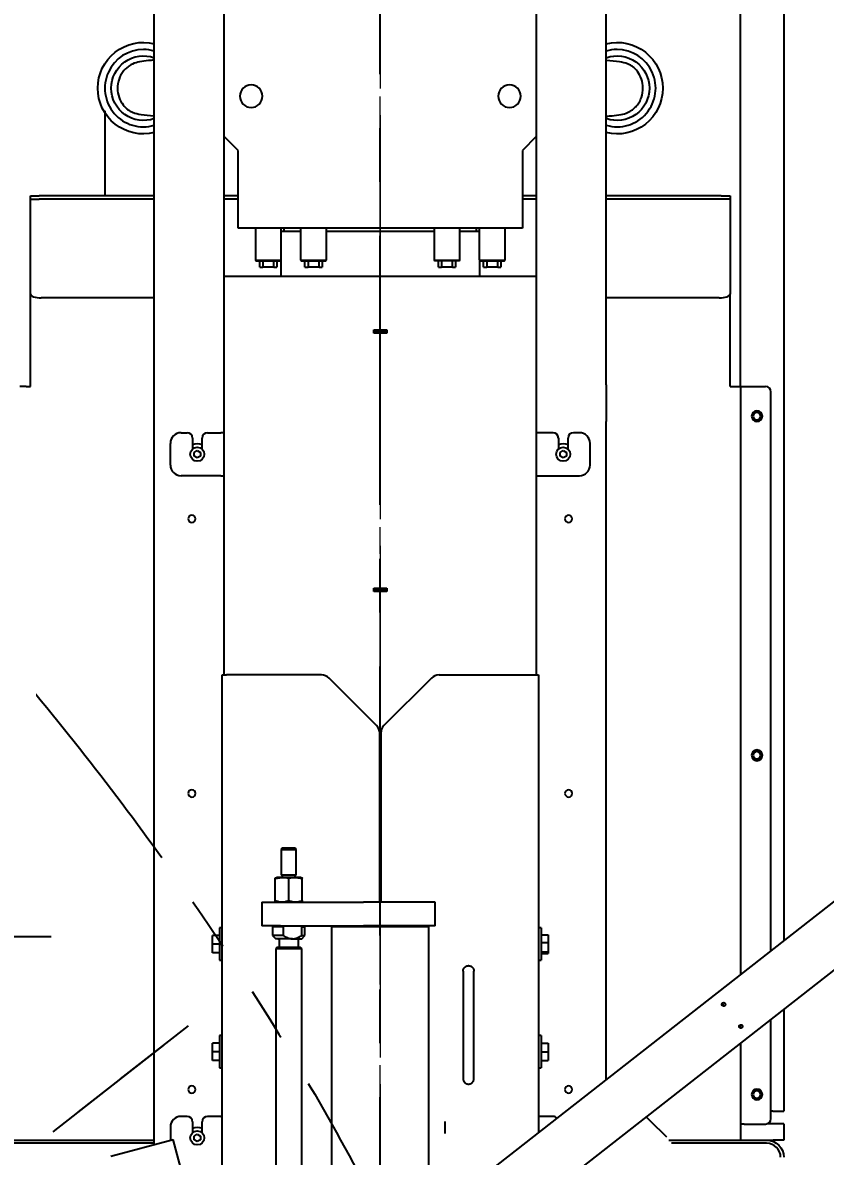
# Model space of a CAD drawing. Header units: millimetres. Extents: x 10462777 to 22643323, y 453826 to 1389191.
# Drawn here: x 11290776 to 11291521, y 584724 to 585777 of the extents above; entities that cross this region are included whole.
import ezdxf

# ---------------------------------------------------------------- set-up
doc = ezdxf.new("R2010")
doc.units = ezdxf.units.MM
doc.header["$LTSCALE"] = 200
doc.header["$MEASUREMENT"] = 0
doc.header["$PDMODE"] = 35
doc.header["$PDSIZE"] = -5
for name, pattern in [('CENTER', [2, 1.25, -0.25, 0.25, -0.25]), ('CENTER2', [1.125, 0.75, -0.125, 0.125, -0.125]), ('PHANTOM', [2.5, 1.25, -0.25, 0.25, -0.25, 0.25, -0.25])]:
    doc.linetypes.add(name, pattern=pattern)
doc.layers.get('0').update_dxf_attribs({"linetype": 'CONTINUOUS'})
doc.layers.get('DEFPOINTS').update_dxf_attribs({"linetype": 'CONTINUOUS'})
for name, color, linetype in [('1', 1, 'CENTER'), ('2', 2, 'CONTINUOUS'), ('205', 4, 'CONTINUOUS'), ('DV1_DEFAULT', 7, 'CONTINUOUS')]:
    doc.layers.add(name, color=color, linetype=linetype)
doc.layers.add('203', color=7, linetype='CONTINUOUS', true_color=0xffffff)
doc.layers.add('LAYOUT', color=8, linetype='CONTINUOUS', lineweight=25)
doc.styles.get("Standard").update_dxf_attribs({"font": 'SYMBOL'})
doc.dimstyles.new('DS ROBOTEC', dxfattribs={"dimscale": 0, "dimtxt": 2.5, "dimasz": 2.5, "dimexe": 0.3, "dimexo": 0.3, "dimgap": 0.5, "dimtad": 1, "dimzin": 9, "dimdsep": 46, "dimtxsty": 'Standard', "dimblk": 'OPEN', "dimcen": 0, "dimclrd": 4, "dimclre": 4, "dimclrt": 110, "dimazin": 2, "dimtm": 1.5, "dimtfac": 1, "dimtmove": 0, "dimatfit": 3, "dimldrblk": 'OPEN', "dimfxl": 1, "dimtfill": 1, "dimtolj": 1, "dimlwd": -1, "dimlwe": -1, "dimarcsym": 0})

# ---------------------------------------------------------------- blocks, each defined once
blk = doc.blocks.new('r710ic')
at = {"layer": 'DV1_DEFAULT', "color": 1, "linetype": 'CENTER2', "lineweight": 0}
for p, q in [((274132.6, 104232.6), (269847.5, 104232.6)), ((269950.2, 104232.6), (274235.2, 104232.6))]:
    blk.add_line(p, q, dxfattribs=at)
at = {"layer": 'LAYOUT', "color": 3}
blk.add_circle((272041.4, 104232.6), 2050.1, dxfattribs=at)
blk = doc.blocks.new('A$C7DA30AB0')
at = {"layer": 'LAYOUT', "color": 6, "linetype": 'PHANTOM'}
blk.add_circle((3030.4, 3026, 0), 2693, dxfattribs=at)
blk = doc.blocks.new('_OPEN')
at = {"color": 0, "linetype": 'ByBlock'}
for p, q in [((-1, 0.1667), (0, 0)), ((0, 0), (-1, -0.1667)), ((0, 0), (-1, 0))]:
    blk.add_line(p, q, dxfattribs=at)
blk = doc.blocks.new('*D296')
at = {"color": 4, "linetype": 'ByBlock', "ltscale": 10, "transparency": 16777216}
for p, q in [((11289579, 585289), (11289579, 584907.6)), ((11290079, 585289), (11290079, 584907.6)), ((11289754, 584928.6), (11289904, 584928.6)), ((11290079, 584928.6), (11290802, 584928.6))]:
    blk.add_line(p, q, dxfattribs=at)
at = {"layer": 'DEFPOINTS', "color": 0, "ltscale": 10, "transparency": 16777216}
for p in [(11289579, 585310), (11290079, 585310), (11289579, 584928.6)]:
    blk.add_point(p, dxfattribs=at)
at = {"color": 4, "ltscale": 10, "transparency": 16777216, "xscale": 175, "yscale": 175, "zscale": 175, "rotation": 180}
blk.add_blockref('_OPEN', (11289579, 584928.6), dxfattribs=at)
at = {"color": 4, "ltscale": 10, "transparency": 16777216, "xscale": 175, "yscale": 175, "zscale": 175}
blk.add_blockref('_OPEN', (11290079, 584928.6), dxfattribs=at)
at = {"color": 110, "ltscale": 10, "transparency": 16777216, "insert": (11290549, 585087.9), "char_height": 175, "attachment_point": 5, "bg_fill": 3, "box_fill_scale": 1.25, "bg_fill_color": 256, "bg_fill_true_color": 13158600, "bg_fill_transparency": 0}
blk.add_mtext('\\A1;500', dxfattribs=at)

msp = doc.modelspace()

# ---------------------------------------------------------------- linework, layer by layer
at = {"layer": '1', "color": 23, "linetype": 'CENTER'}
msp.add_line((11291107.87228, 579329.36568, 0), (11291107.87228, 587294.33381, 0), dxfattribs=at)
at = {"layer": '2', "color": 252, "linetype": 'Continuous'}
for p, q in [((11291442.69678, 585439.34118, 0), (11291442.69678, 586612.34663, 0)), ((11291482.69735, 586612.34663, 0), (11291482.69735, 584924.32871, 0)), ((11290962.87022, 585671.45576, 0), (11290962.87022, 585831.45803, 0)), ((11291252.87434, 585831.45803, 0), (11291252.87434, 585671.45576, 0)), ((11290897.8693, 585441.0218, 0), (11290897.8693, 585820.01017, 0)), ((11291317.87527, 585441.0218, 0), (11291317.87527, 585820.01017, 0)), ((11290975.87041, 585658.45558, 0), (11290962.87022, 585671.45576, 0)), ((11290962.87022, 585541.4564, 0), (11290962.87022, 585671.4552, 0)), ((11291252.87434, 585671.45576, 0), (11291239.87416, 585658.45558, 0)), ((11291252.87434, 585671.4552, 0), (11291252.87434, 585541.4564, 0)), ((11290975.87041, 585586.45455, 0), (11290975.87041, 585658.45558, 0)), ((11291239.87416, 585658.45558, 0), (11291239.87416, 585586.45455, 0)), ((11290782.86767, 585613.45504, 0), (11290782.86767, 585616.45508, 0)), ((11290782.86767, 585616.45508, 0), (11290791.08814, 585616.45508, 0)), ((11290782.86767, 585613.45504, 0), (11290782.86767, 585613.27411, 0)), ((11290782.86767, 585613.45504, 0), (11290791.08814, 585613.45504, 0)), ((11290782.86767, 585525.12967, 0), (11290782.86767, 585613.27411, 0)), ((11290897.86953, 585616.45508, 0), (11290791.08814, 585616.45508, 0)), ((11290897.86953, 585613.45504, 0), (11290791.08814, 585613.45504, 0)), ((11290975.86898, 585616.45508, 0), (11290962.86793, 585616.45508, 0)), ((11290975.86898, 585613.45504, 0), (11290962.86793, 585613.45504, 0)), ((11291252.87663, 585616.45508, 0), (11291239.87559, 585616.45508, 0)), ((11291252.87663, 585613.45504, 0), (11291239.87559, 585613.45504, 0)), ((11291424.65643, 585616.45508, 0), (11291317.87504, 585616.45508, 0)), ((11291424.65643, 585613.45504, 0), (11291317.87504, 585613.45504, 0)), ((11291424.65643, 585616.45508, 0), (11291432.8769, 585616.45508, 0)), ((11291432.8769, 585613.45504, 0), (11291424.65643, 585613.45504, 0)), ((11291432.8769, 585616.45508, 0), (11291432.8769, 585613.45504, 0)), ((11291432.8769, 585613.27411, 0), (11291432.8769, 585613.45504, 0)), ((11291432.8769, 585613.27411, 0), (11291432.8769, 585525.12967, 0)), ((11291239.87416, 585586.45455, 0), (11290975.87041, 585586.45455, 0)), ((11291033.87358, 585583.45451, 0), (11291015.87107, 585583.45451, 0)), ((11291018.37101, 585586.45455, 0), (11291018.37101, 585583.45451, 0)), ((11291157.87021, 585583.45451, 0), (11291057.87436, 585583.45451, 0)), ((11291199.8735, 585583.45451, 0), (11291181.87099, 585583.45451, 0)), ((11291197.37356, 585583.45451, 0), (11291197.37356, 585586.45455, 0)), ((11291015.37097, 585556.11475, 0), (11291015.37097, 585541.45391, 0)), ((11291200.3736, 585541.45391, 0), (11291200.3736, 585556.11475, 0)), ((11290962.87022, 585171.43647, 0), (11290962.87022, 585541.45391, 0)), ((11290967.8703, 585541.45391, 0), (11290962.87022, 585541.45391, 0)), ((11291247.87427, 585541.45391, 0), (11290967.8703, 585541.45391, 0)), ((11291252.87434, 585541.45391, 0), (11291247.87427, 585541.45391, 0)), ((11291252.87434, 585541.45391, 0), (11291252.87434, 585171.43647, 0)), ((11290782.86767, 585442.14908, 0), (11290782.86767, 585525.12956, 0)), ((11290897.87258, 585521.70942, 0), (11290792.86781, 585521.70942, 0)), ((11291422.87676, 585521.70942, 0), (11291317.87199, 585521.70942, 0)), ((11291432.8769, 585442.14908, 0), (11291432.8769, 585525.12956, 0)), ((11291101.8722, 585488.95317, 0), (11291101.8722, 585491.95321, 0)), ((11291101.8722, 585491.95321, 0), (11291113.87237, 585491.95321, 0)), ((11291113.87237, 585488.95317, 0), (11291101.8722, 585488.95317, 0)), ((11291113.87237, 585491.95321, 0), (11291113.87237, 585488.95317, 0)), ((11290778.86761, 585439.32996, 0), (11290772.86753, 585439.32996, 0)), ((11290778.86761, 585439.32996, 0), (11290782.86767, 585439.32996, 0)), ((11290782.86767, 585439.32996, 0), (11290782.86767, 585442.14908, 0)), ((11290897.8693, 585406.8193, 0), (11290897.8693, 585441.0218, 0)), ((11291317.87527, 585441.0218, 0), (11291317.87527, 585406.8193, 0)), ((11291432.8769, 585439.32996, 0), (11291432.8769, 585442.14908, 0)), ((11291432.8769, 585439.32996, 0), (11291436.87696, 585439.32996, 0)), ((11291436.87696, 585439.32996, 0), (11291442.87704, 585439.32996, 0)), ((11291442.87704, 584893.20189, 0), (11291442.87704, 585439.32996, 0)), ((11291442.87704, 585439.32996, 0), (11291445.87709, 585439.32996, 0)), ((11291445.87709, 585439.32996, 0), (11291465.87737, 585439.32996, 0)), ((11291470.87744, 584915.07877, 0), (11291470.87744, 585434.32989, 0)), ((11290897.8693, 584735.15912, 0), (11290897.8693, 585406.8193, 0)), ((11291317.87527, 584795.5404, 0), (11291317.87527, 585406.8193, 0)), ((11290922.86966, 585396.45186, 0), (11290928.36973, 585396.45186, 0)), ((11290933.36981, 585391.45178, 0), (11290933.36981, 585381.14218, 0)), ((11290942.36993, 585381.14218, 0), (11290942.36993, 585391.45178, 0)), ((11290947.37, 585396.45186, 0), (11290959.87018, 585396.45186, 0)), ((11290962.87022, 585396.45186, 0), (11290959.87018, 585396.45186, 0)), ((11291255.87439, 585396.45186, 0), (11291252.87434, 585396.45186, 0)), ((11291268.37456, 585396.45186, 0), (11291255.87439, 585396.45186, 0)), ((11291273.37464, 585391.45178, 0), (11291273.37464, 585381.14218, 0)), ((11291282.37476, 585381.14218, 0), (11291282.37476, 585391.45178, 0)), ((11291292.87491, 585396.45186, 0), (11291287.37483, 585396.45186, 0)), ((11290912.86951, 585366.45143, 0), (11290912.86951, 585386.45171, 0)), ((11291302.87505, 585366.45143, 0), (11291302.87505, 585386.45171, 0)), ((11290959.87018, 585356.45129, 0), (11290922.86966, 585356.45129, 0)), ((11290959.87018, 585356.45129, 0), (11290962.87022, 585356.45129, 0)), ((11291252.87434, 585356.45129, 0), (11291255.87439, 585356.45129, 0)), ((11291255.87439, 585356.45129, 0), (11291292.87491, 585356.45129, 0)), ((11291101.8722, 585251.9498, 0), (11291113.87237, 585251.9498, 0)), ((11291101.8722, 585248.94976, 0), (11291101.8722, 585251.9498, 0)), ((11291113.87237, 585248.94976, 0), (11291101.8722, 585248.94976, 0)), ((11291113.87237, 585251.9498, 0), (11291113.87237, 585248.94976, 0)), ((11291107.3724, 585013.94642, 0), (11291108.37217, 585013.94642, 0)), ((11291108.37217, 585010.94638, 0), (11291107.3724, 585010.94638, 0)), ((11291482.69735, 584860.87156, 0), (11291482.69735, 584766.3204, 0)), ((11291470.87744, 584759.3203, 0), (11291470.87744, 584851.62787, 0)), ((11291442.87704, 584739.45127, 0), (11291442.87704, 584829.75256, 0)), ((11290928.36973, 584761.44284, 0), (11290922.86966, 584761.44284, 0)), ((11290959.87018, 584761.44284, 0), (11290947.37, 584761.44284, 0)), ((11290959.87018, 584761.44284, 0), (11290960.87025, 584761.44284, 0)), ((11291255.87439, 584761.44284, 0), (11291254.87432, 584761.44284, 0)), ((11291268.37456, 584761.44284, 0), (11291255.87439, 584761.44284, 0)), ((11291472.69721, 584766.3204, 0), (11291470.87702, 584766.3204, 0)), ((11291472.69721, 584766.3204, 0), (11291482.69735, 584766.3204, 0)), ((11290912.86951, 584751.44269, 0), (11290912.86951, 584739.17127, 0)), ((11290933.36981, 584756.44276, 0), (11290933.36981, 584746.13316, 0)), ((11290942.36993, 584746.13316, 0), (11290942.36993, 584756.44276, 0)), ((11291445.87709, 584754.32023, 0), (11291442.87704, 584754.32023, 0)), ((11291445.87709, 584754.32023, 0), (11291465.87737, 584754.32023, 0)), ((11291472.87747, 584754.44274, 0), (11291466.97656, 584754.44274, 0)), ((11291482.87761, 584754.44274, 0), (11291472.87747, 584754.44274, 0)), ((11291482.87761, 584754.44274, 0), (11291482.87761, 584739.44252, 0)), ((11290748.86718, 584739.44252, 0), (11290897.87674, 584739.44252, 0)), ((11291376.07153, 584739.44252, 0), (11291466.87738, 584739.44252, 0)), ((11291466.87625, 584739.44252, 0), (11291472.87747, 584739.44252, 0)), ((11291482.87761, 584739.44252, 0), (11291472.87747, 584739.44252, 0)), ((11290897.87674, 584736.44248, 0), (11290748.86718, 584736.44248, 0)), ((11291466.87738, 584736.44248, 0), (11291378.41628, 584736.44248, 0))]:
    msp.add_line(p, q, dxfattribs=at)
at = {"layer": '2', "color": 7, "linetype": 'Continuous'}
for p, q in [((11290991.87064, 585586.45402, 0), (11290991.87064, 585556.61413, 0)), ((11291015.87098, 585556.61413, 0), (11291015.87098, 585586.45402, 0)), ((11291033.87123, 585586.45402, 0), (11291033.87123, 585556.61413, 0)), ((11291057.87157, 585556.61413, 0), (11291057.87157, 585586.45402, 0)), ((11291157.87299, 585586.45402, 0), (11291157.87299, 585556.61413, 0)), ((11291181.87334, 585556.61413, 0), (11291181.87334, 585586.45402, 0)), ((11291199.87359, 585586.45402, 0), (11291199.87359, 585556.61413, 0)), ((11291223.87393, 585556.61413, 0), (11291223.87393, 585586.45402, 0)), ((11290991.87064, 585556.61413, 0), (11290992.37064, 585556.11412, 0)), ((11290991.87064, 585556.61413, 0), (11291015.87098, 585556.61413, 0)), ((11290992.37064, 585556.11412, 0), (11291015.37097, 585556.11412, 0)), ((11290995.87069, 585550.11404, 0), (11290995.87069, 585556.11412, 0)), ((11290995.87069, 585550.11404, 0), (11290998.74726, 585550.11404, 0)), ((11290998.74726, 585556.11412, 0), (11290998.74726, 585550.11404, 0)), ((11291008.99436, 585550.11404, 0), (11290998.74726, 585550.11404, 0)), ((11291008.99436, 585550.11404, 0), (11291008.99436, 585556.11412, 0)), ((11291008.99436, 585550.11404, 0), (11291011.87092, 585550.11404, 0)), ((11291011.87092, 585556.11412, 0), (11291011.87092, 585550.11404, 0)), ((11291015.37097, 585556.11412, 0), (11291015.87098, 585556.61413, 0)), ((11291033.87123, 585556.61413, 0), (11291034.37124, 585556.11412, 0)), ((11291033.87123, 585556.61413, 0), (11291057.87157, 585556.61413, 0)), ((11291034.37124, 585556.11412, 0), (11291057.37157, 585556.11412, 0)), ((11291037.87129, 585550.11404, 0), (11291037.87129, 585556.11412, 0)), ((11291037.87129, 585550.11404, 0), (11291040.74786, 585550.11404, 0)), ((11291040.74786, 585556.11412, 0), (11291040.74786, 585550.11404, 0)), ((11291050.99495, 585550.11404, 0), (11291040.74786, 585550.11404, 0)), ((11291050.99495, 585550.11404, 0), (11291050.99495, 585556.11412, 0)), ((11291050.99495, 585550.11404, 0), (11291053.87152, 585550.11404, 0)), ((11291053.87152, 585556.11412, 0), (11291053.87152, 585550.11404, 0)), ((11291057.37157, 585556.11412, 0), (11291057.87157, 585556.61413, 0)), ((11291157.87299, 585556.61413, 0), (11291158.373, 585556.11412, 0)), ((11291157.87299, 585556.61413, 0), (11291181.87334, 585556.61413, 0)), ((11291181.37333, 585556.11412, 0), (11291158.373, 585556.11412, 0)), ((11291161.87305, 585550.11404, 0), (11291161.87305, 585556.11412, 0)), ((11291161.87305, 585550.11404, 0), (11291164.74962, 585550.11404, 0)), ((11291164.74962, 585556.11412, 0), (11291164.74962, 585550.11404, 0)), ((11291174.99671, 585550.11404, 0), (11291164.74962, 585550.11404, 0)), ((11291174.99671, 585550.11404, 0), (11291174.99671, 585556.11412, 0)), ((11291174.99671, 585550.11404, 0), (11291177.87328, 585550.11404, 0)), ((11291177.87328, 585556.11412, 0), (11291177.87328, 585550.11404, 0)), ((11291181.37333, 585556.11412, 0), (11291181.87334, 585556.61413, 0)), ((11291199.87359, 585556.61413, 0), (11291200.3736, 585556.11412, 0)), ((11291199.87359, 585556.61413, 0), (11291223.87393, 585556.61413, 0)), ((11291200.3736, 585556.11412, 0), (11291223.37392, 585556.11412, 0)), ((11291203.87365, 585550.11404, 0), (11291203.87365, 585556.11412, 0)), ((11291203.87365, 585550.11404, 0), (11291206.75021, 585550.11404, 0)), ((11291206.75021, 585556.11412, 0), (11291206.75021, 585550.11404, 0)), ((11291216.99731, 585550.11404, 0), (11291206.75021, 585550.11404, 0)), ((11291216.99731, 585550.11404, 0), (11291216.99731, 585556.11412, 0)), ((11291216.99731, 585550.11404, 0), (11291219.87388, 585550.11404, 0)), ((11291219.87388, 585556.11412, 0), (11291219.87388, 585550.11404, 0)), ((11291223.37392, 585556.11412, 0), (11291223.87393, 585556.61413, 0))]:
    msp.add_line(p, q, dxfattribs=at)
at = {"layer": '2', "color": 60, "linetype": 'Continuous'}
for p, q in [((11291101.87113, 585491.4532, 0), (11291102.87221, 585491.4532, 0)), ((11291101.87113, 585489.45318, 0), (11291102.87221, 585489.45318, 0)), ((11291102.87221, 585491.4532, 0), (11291102.87221, 585489.45318, 0)), ((11291112.87236, 585491.4532, 0), (11291102.87221, 585491.4532, 0)), ((11291112.87236, 585489.45318, 0), (11291102.87221, 585489.45318, 0)), ((11291112.87236, 585491.4532, 0), (11291112.87236, 585489.45318, 0)), ((11291113.87343, 585491.4532, 0), (11291112.87236, 585491.4532, 0)), ((11291113.87343, 585489.45318, 0), (11291112.87236, 585489.45318, 0)), ((11290934.86983, 585378.18365, 0), (11290937.86987, 585379.91572, 0)), ((11290934.86983, 585374.7195, 0), (11290934.86983, 585378.18365, 0)), ((11290937.86987, 585372.98742, 0), (11290934.86983, 585374.7195, 0)), ((11290937.86987, 585379.91572, 0), (11290940.86991, 585378.18365, 0)), ((11290940.86991, 585374.7195, 0), (11290937.86987, 585372.98742, 0)), ((11290940.86991, 585378.18365, 0), (11290940.86991, 585374.7195, 0)), ((11291274.87466, 585378.18365, 0), (11291277.8747, 585379.91572, 0)), ((11291274.87466, 585374.7195, 0), (11291274.87466, 585378.18365, 0)), ((11291277.8747, 585372.98742, 0), (11291274.87466, 585374.7195, 0)), ((11291277.8747, 585379.91572, 0), (11291280.87474, 585378.18365, 0)), ((11291280.87474, 585374.7195, 0), (11291277.8747, 585372.98742, 0)), ((11291280.87474, 585378.18365, 0), (11291280.87474, 585374.7195, 0)), ((11291101.87113, 585251.4498, 0), (11291102.87221, 585251.4498, 0)), ((11291101.87113, 585249.44977, 0), (11291102.87221, 585249.44977, 0)), ((11291102.87221, 585249.44977, 0), (11291102.87221, 585251.4498, 0)), ((11291102.87221, 585251.4498, 0), (11291112.87236, 585251.4498, 0)), ((11291102.87221, 585249.44977, 0), (11291112.87236, 585249.44977, 0)), ((11291112.87236, 585249.44977, 0), (11291112.87236, 585251.4498, 0)), ((11291113.87343, 585251.4498, 0), (11291112.87236, 585251.4498, 0)), ((11291113.87343, 585249.44977, 0), (11291112.87236, 585249.44977, 0)), ((11290960.8702, 584679.56433, 0), (11290960.8702, 585171.44866, 0)), ((11290960.8702, 585171.44866, 0), (11290964.87025, 585171.44866, 0)), ((11291053.22937, 585171.44866, 0), (11290964.87025, 585171.44866, 0)), ((11291162.5152, 585171.44866, 0), (11291250.87432, 585171.44866, 0)), ((11291250.87432, 585171.44866, 0), (11291254.87437, 585171.44866, 0)), ((11291254.87437, 585171.44866, 0), (11291254.87437, 584746.32231, 0)), ((11291104.4433, 585124.37692, 0), (11291060.30054, 585168.51969, 0)), ((11291155.44403, 585168.51969, 0), (11291111.30127, 585124.37692, 0)), ((11291107.37228, 584960.44297, 0), (11291107.37228, 585117.30575, 0)), ((11291108.37229, 585117.30575, 0), (11291108.37229, 584960.44297, 0)), ((11291108.37214, 585013.44641, 0), (11291107.37228, 585013.44641, 0)), ((11291108.37214, 585011.44639, 0), (11291107.37228, 585011.44639, 0)), ((11290958.37016, 584929.44522, 0), (11290951.97007, 584929.44522, 0)), ((11290951.97007, 584921.44511, 0), (11290951.97007, 584929.44522, 0)), ((11290960.8702, 584936.44532, 0), (11290958.37016, 584936.44532, 0)), ((11290958.37016, 584936.44532, 0), (11290958.37016, 584907.68758, 0)), ((11291257.37441, 584936.44532, 0), (11291254.87437, 584936.44532, 0)), ((11291257.37441, 584936.44532, 0), (11291257.37441, 584906.44489, 0)), ((11291257.37441, 584930.10019, 0), (11291263.7745, 584930.10019, 0)), ((11291263.7745, 584930.10019, 0), (11291263.7745, 584922.97639, 0)), ((11290958.37016, 584921.44511, 0), (11290951.97007, 584921.44511, 0)), ((11290951.97007, 584913.44499, 0), (11290951.97007, 584921.44511, 0)), ((11291257.37441, 584922.97639, 0), (11291263.7745, 584922.97639, 0)), ((11291263.7745, 584922.97639, 0), (11291263.7745, 584914.32132, 0)), ((11290958.37016, 584913.44499, 0), (11290951.97007, 584913.44499, 0)), ((11290958.37016, 584907.68758, 0), (11290958.37016, 584906.44489, 0)), ((11290958.37016, 584906.44489, 0), (11290960.8702, 584906.44489, 0)), ((11291254.87437, 584906.44489, 0), (11291257.37441, 584906.44489, 0)), ((11291257.37441, 584914.32132, 0), (11291263.7745, 584914.32132, 0)), ((11291257.37441, 584912.79003, 0), (11291263.7745, 584912.79003, 0)), ((11291263.7745, 584914.32132, 0), (11291263.7745, 584912.79003, 0)), ((11290960.8702, 584836.4439, 0), (11290958.37016, 584836.4439, 0)), ((11290958.37016, 584836.4439, 0), (11290958.37016, 584813.23941, 0)), ((11291257.37441, 584836.4439, 0), (11291254.87437, 584836.4439, 0)), ((11291257.37441, 584836.4439, 0), (11291257.37441, 584806.44347, 0)), ((11290958.37016, 584829.4438, 0), (11290951.97007, 584829.4438, 0)), ((11290951.97007, 584821.44369, 0), (11290951.97007, 584829.4438, 0)), ((11291257.37441, 584829.4586, 0), (11291263.7745, 584829.4586, 0)), ((11291263.7745, 584829.4586, 0), (11291263.7745, 584821.47337, 0)), ((11290958.37016, 584821.44369, 0), (11290951.97007, 584821.44369, 0)), ((11290951.97007, 584813.44357, 0), (11290951.97007, 584821.44369, 0)), ((11290958.37016, 584813.44357, 0), (11290951.97007, 584813.44357, 0)), ((11290958.37016, 584813.23941, 0), (11290958.37016, 584806.44347, 0)), ((11291257.37441, 584821.47337, 0), (11291263.7745, 584821.47337, 0)), ((11291257.37441, 584813.45846, 0), (11291263.7745, 584813.45846, 0)), ((11291257.37441, 584813.42877, 0), (11291263.7745, 584813.42877, 0)), ((11291263.7745, 584821.47337, 0), (11291263.7745, 584813.45846, 0)), ((11291263.7745, 584813.45846, 0), (11291263.7745, 584813.42877, 0)), ((11290958.37016, 584806.44347, 0), (11290960.8702, 584806.44347, 0)), ((11291254.87437, 584806.44347, 0), (11291257.37441, 584806.44347, 0)), ((11290934.86983, 584743.17463, 0), (11290937.86987, 584744.9067, 0)), ((11290934.86983, 584739.71048, 0), (11290934.86983, 584743.17463, 0)), ((11290937.86987, 584737.9784, 0), (11290934.86983, 584739.71048, 0)), ((11290937.86987, 584744.9067, 0), (11290940.86991, 584743.17463, 0)), ((11290940.86991, 584739.71048, 0), (11290937.86987, 584737.9784, 0)), ((11290940.86991, 584743.17463, 0), (11290940.86991, 584739.71048, 0))]:
    msp.add_line(p, q, dxfattribs=at)
at = {"layer": '2', "color": 51, "linetype": 'Continuous'}
msp.add_line((11291167.87314, 584756.54277, 0), (11291167.87314, 584745.44261, 0), dxfattribs=at)
at = {"layer": '2', "color": 252, "linetype": 'Continuous', "extrusion": (0, 0, -1)}
for centre, radius in [((-11290987.87058, 585708.95629, 0), 10.50015), ((-11291227.87399, 585708.95629, 0), 10.50015), ((-11291457.87726, 585411.82957, 0), 5.00007), ((-11291457.69699, 585411.82957, 0), 3.40005), ((-11290932.8698, 585316.45072, 0), 3.40005), ((-11291282.87477, 585316.45072, 0), 3.40005), ((-11291457.87726, 585096.8251, 0), 5.00007), ((-11291457.69699, 585096.8251, 0), 3.40005), ((-11290932.8698, 585061.4471, 0), 3.40005), ((-11291282.87477, 585061.4471, 0), 3.40005), ((-11290932.8698, 584786.44319, 0), 3.40005), ((-11291282.87477, 584786.44319, 0), 3.40005), ((-11291457.87726, 584781.82062, 0), 5.00007), ((-11291457.69699, 584781.82062, 0), 3.40005)]:
    msp.add_circle(centre, radius, dxfattribs=at)
at = {"layer": '2', "color": 60, "linetype": 'Continuous'}
for centre in [(11290937.86987, 585376.45157, 0), (11291277.8747, 585376.45157, 0), (11290937.86987, 584741.44255, 0)]:
    msp.add_circle(centre, 6.50009, dxfattribs=at)
at = {"layer": '2', "color": 60, "linetype": 'Continuous', "extrusion": (0, 0, -1)}
for centre, radius, start, end in [((-11290887.86916, 585716.4565, 0), 42.5006, 0, 103.60687287), ((-11291327.87541, 585716.4565, 0), 42.5006, 76.39312713, 180), ((-11290887.86916, 585716.4565, 0), 30.00043, 0, 109.46811315), ((-11291327.87541, 585716.4565, 0), 30.00043, 70.53188685, 180), ((-11290887.86916, 585716.4565, 0), 42.5006, 256.38750545, 0), ((-11290887.86916, 585716.4565, 0), 30.00043, 250.52624328, 0), ((-11291327.87541, 585716.4565, 0), 42.5006, 180, 283.61249455), ((-11291327.87541, 585716.4565, 0), 30.00043, 180, 289.47375672)]:
    msp.add_arc(centre, radius, start, end, dxfattribs=at)
at = {"layer": '2', "color": 27, "linetype": 'Continuous'}
for centre, start, end in [((11290887.86916, 585716.4565, 0), 90, 286.17188337), ((11290887.86916, 585716.4565, 0), 73.82250472, 90), ((11291327.87541, 585716.4565, 0), 90, 106.17749528), ((11291327.87541, 585716.4565, 0), 253.82811663, 90)]:
    msp.add_arc(centre, 35.90051, start, end, dxfattribs=at)
at = {"layer": '2', "color": 252, "linetype": 'Continuous'}
for centre, radius, start, end in [((11291465.87737, 585434.32989, 0), 5.00007, 0, 90), ((11290922.86966, 585386.45171, 0), 10.00014, 90, 180), ((11290928.36973, 585391.45178, 0), 5.00007, 0, 90), ((11290947.37, 585391.45178, 0), 5.00007, 90, 180), ((11291268.37456, 585391.45178, 0), 5.00007, 0, 90), ((11291287.37483, 585391.45178, 0), 5.00007, 90, 180), ((11291292.87491, 585386.45171, 0), 10.00014, 0, 90), ((11290922.86966, 585366.45143, 0), 10.00014, 180, 270), ((11291292.87491, 585366.45143, 0), 10.00014, 270, 0), ((11290922.86966, 584751.44269, 0), 10.00014, 90, 180), ((11290928.36973, 584756.44276, 0), 5.00007, 0, 90), ((11290947.37, 584756.44276, 0), 5.00007, 90, 180), ((11291268.37456, 584756.44276, 0), 5.00007, 41.79522721, 90), ((11291465.87737, 584759.3203, 0), 5.00007, 270, 0), ((11291466.87738, 584723.4423, 0), 13.00018, 0, 90)]:
    msp.add_arc(centre, radius, start, end, dxfattribs=at)
at = {"layer": '2', "color": 252, "linetype": 'Continuous', "extrusion": (0, 0, -1)}
for centre, radius, start, end in [((-11290937.86987, 585376.45157, 0), 10.00014, 63.2587694, 116.74125689), ((-11291277.8747, 585376.45157, 0), 10.00014, 63.2587694, 116.74125689), ((-11290937.86987, 584741.44255, 0), 10.00014, 63.2587694, 116.74125689), ((-11291466.87738, 584723.4423, 0), 16.00023, 90, 180)]:
    msp.add_arc(centre, radius, start, end, dxfattribs=at)
at = {"layer": '2', "color": 60, "linetype": 'Continuous'}
for centre, start, end in [((11291053.22937, 585161.44852, 0), 44.99999992, 90), ((11291162.5152, 585161.44852, 0), 90, 135.00000008), ((11291097.37214, 585117.30575, 0), 0, 44.99999992), ((11291118.37243, 585117.30575, 0), 135.00000008, 180)]:
    msp.add_arc(centre, 10.00014, start, end, dxfattribs=at)
at = {"layer": '2', "color": 252, "linetype": 'Continuous'}
for centre, start_param, end_param in [((11290792.86781, 585525.12967, 0), 3.1415926536, 4.7123889804), ((11291422.87676, 585525.12967, 0), 4.7123889804, 6.2831853072)]:
    msp.add_ellipse(centre, major_axis=(10.00014, 0), ratio=0.3420201433, start_param=start_param, end_param=end_param, dxfattribs=at)
at = {"layer": '2', "color": 60, "linetype": 'Continuous'}
for points, knots in [([(11290897.5937, 585742.42953, 0), (11290895.83911, 585742.32859, 0), (11290891.17726, 585742.01325, 0), (11290885.07457, 585741.351, 0), (11290878.92253, 585739.64749, 0), (11290874.32603, 585737.11318, 0), (11290871.06497, 585734.51799, 0), (11290868.14992, 585731.10804, 0), (11290865.22919, 585725.86126, 0), (11290863.35836, 585718.56322, 0), (11290864.13762, 585709.9006, 0), (11290867.36174, 585702.6714, 0), (11290870.93999, 585698.44292, 0), (11290873.51358, 585696.3769, 0), (11290875.39555, 585695.14471, 0), (11290879.62771, 585693.1377, 0), (11290886.41449, 585691.6952, 0), (11290893.32118, 585691.02761, 0), (11290897.77171, 585690.7217, 0)], [0, 0, 0, 0, 0.0621329671, 0.1714278326, 0.2484712937, 0.2837429377, 0.3195577072, 0.3575676794, 0.3975915414, 0.4737063976, 0.5470277745, 0.6167954846, 0.6740992237, 0.6871831524, 0.7017344411, 0.7379718549, 0.8477953303, 1, 1, 1, 1]), ([(11291318.15087, 585690.48347, 0), (11291319.90546, 585690.58441, 0), (11291324.56731, 585690.89975, 0), (11291330.67, 585691.562, 0), (11291336.82204, 585693.26552, 0), (11291341.41854, 585695.79982, 0), (11291344.6796, 585698.39502, 0), (11291347.59465, 585701.80496, 0), (11291350.51538, 585707.05174, 0), (11291352.38621, 585714.34978, 0), (11291351.60695, 585723.0124, 0), (11291348.38283, 585730.2416, 0), (11291344.80458, 585734.47008, 0), (11291342.23099, 585736.5361, 0), (11291340.34901, 585737.76829, 0), (11291336.11686, 585739.77531, 0), (11291329.33008, 585741.2178, 0), (11291322.42339, 585741.8854, 0), (11291317.97286, 585742.1913, 0)], [0, 0, 0, 0, 0.0621329671, 0.1714278326, 0.2484712937, 0.2837429377, 0.3195577072, 0.3575676794, 0.3975915414, 0.4737063976, 0.5470277745, 0.6167954846, 0.6740992237, 0.6871831524, 0.7017344411, 0.7379718549, 0.8477953303, 1, 1, 1, 1]), ([(11291184.87338, 584896.44475, 0), (11291184.87338, 584896.42576, 0), (11291184.87338, 584895.8919, 0), (11291184.87338, 584894.07477, 0), (11291184.87338, 584892.12639, 0), (11291184.87338, 584889.73054, 0), (11291184.87338, 584886.21728, 0), (11291184.87338, 584883.39998, 0), (11291184.87338, 584881.44454, 0)], [0, 0, 0, 0, 0.2394568444, 0.3683606602, 0.5, 0.6316393398, 0.7605431556, 1, 1, 1, 1]), ([(11291194.87352, 584881.44454, 0), (11291194.87352, 584883.39998, 0), (11291194.87352, 584886.21728, 0), (11291194.87352, 584889.73054, 0), (11291194.87352, 584892.12639, 0), (11291194.87352, 584894.07477, 0), (11291194.87352, 584895.8919, 0), (11291194.87352, 584896.42576, 0), (11291194.87352, 584896.44475, 0)], [0, 0, 0, 0, 0.2394568444, 0.3683606602, 0.5, 0.6316393398, 0.7605431556, 1, 1, 1, 1]), ([(11291184.87338, 584811.44355, 0), (11291184.87338, 584809.4881, 0), (11291184.87338, 584806.67081, 0), (11291184.87338, 584803.15755, 0), (11291184.87338, 584800.76169, 0), (11291184.87338, 584798.81331, 0), (11291184.87338, 584796.99618, 0), (11291184.87338, 584796.46233, 0), (11291184.87338, 584796.44333, 0)], [0, 0, 0, 0, 0.2394568444, 0.3683606602, 0.5, 0.6316393398, 0.7605431556, 1, 1, 1, 1]), ([(11291194.87352, 584796.44333, 0), (11291194.87352, 584796.46233, 0), (11291194.87352, 584796.99618, 0), (11291194.87352, 584798.81331, 0), (11291194.87352, 584800.76169, 0), (11291194.87352, 584803.15755, 0), (11291194.87352, 584806.67081, 0), (11291194.87352, 584809.4881, 0), (11291194.87352, 584811.44355, 0)], [0, 0, 0, 0, 0.2394568444, 0.3683606602, 0.5, 0.6316393398, 0.7605431556, 1, 1, 1, 1])]:
    msp.add_open_spline(points, degree=3, knots=knots, dxfattribs=at)
at = {"layer": '2', "color": 27, "linetype": 'Continuous'}
msp.add_open_spline([(11290851.96865, 585695.41993, 0), (11290851.96865, 585694.07194, 0), (11290851.96865, 585688.58951, 0), (11290851.96865, 585677.79052, 0), (11290851.96865, 585661.91161, 0), (11290851.96865, 585645.87431, 0), (11290851.96865, 585630.90552, 0), (11290851.96865, 585620.79843, 0), (11290851.96865, 585616.47655, 0)], degree=3, knots=[0, 0, 0, 0, 0.0909698239, 0.349315021, 0.5608018197, 0.7318835619, 0.8896519908, 1, 1, 1, 1], dxfattribs=at)
at = {"layer": '2', "color": 60, "linetype": 'Continuous'}
for points, weights, knots in [([(11291184.87338, 584896.44476, 0), (11291184.87338, 584898.21255, 0), (11291185.75728, 584900.56093, 0), (11291188.10566, 584901.44482, 0), (11291191.64113, 584901.44482, 0), (11291193.98932, 584900.56104, 0), (11291194.87337, 584898.21296, 0), (11291194.87352, 584896.44519, 0)], [0.585786437627, 0.585786367954, 0.55228479628, 0.585786437627, 0.585786437627, 0.552288903456, 0.585780207769, 0.585786436854], [0, 0, 0, 0, 0, 0.5000153255, 0.5000153255, 0.5000153255, 1, 1, 1, 1, 1]), ([(11291184.87338, 584796.44289, 0), (11291184.87353, 584794.67513, 0), (11291185.75758, 584792.32704, 0), (11291188.10577, 584791.44326, 0), (11291191.64113, 584791.44326, 0), (11291193.98932, 584792.32704, 0), (11291194.87337, 584794.67513, 0), (11291194.87352, 584796.44289, 0)], [0.585786436849, 0.585780185945, 0.552288918008, 0.585786437627, 0.585786437627, 0.552288903455, 0.58578020777, 0.585786436854], [0, 0, 0, 0, 0, 0.4999999457, 0.4999999457, 0.4999999457, 1, 1, 1, 1, 1])]:
    msp.add_rational_spline(points, weights, degree=4, knots=knots, dxfattribs=at)
for points in [[(11291184.87338, 584881.44454, 0), (11291184.87338, 584846.44404, 0), (11291184.87338, 584811.44355, 0)], [(11291194.87352, 584811.44355, 0), (11291194.87352, 584846.44404, 0), (11291194.87352, 584881.44454, 0)]]:
    msp.add_open_spline(points, degree=2, dxfattribs=at)
at = {"layer": '203', "color": 252, "linetype": 'Continuous'}
for p, q in [((11291188.21017, 584694.23131, 0), (11291804.76236, 585175.93467, 0)), ((11291835.54587, 585136.53357, 0), (11291218.99368, 584654.83021, 0)), ((11291354.87355, 584760.99122, 0), (11291358.57035, 584757.33563, 0)), ((11291374.07363, 584742.00523, 0), (11291358.57035, 584757.33563, 0))]:
    msp.add_line(p, q, dxfattribs=at)
at = {"layer": '203', "color": 172, "linetype": 'CENTER'}
for q in [(11290929.69833, 584845.68632, 0), (11290929.69833, 584845.68632, 0), (11290803.61482, 584747.17908, 0), (11290803.61482, 584747.17908, 0)]:
    msp.add_line((11290866.65657, 584796.4327, 0), q, dxfattribs=at)
at = {"layer": '203', "color": 172, "linetype": 'PHANTOM'}
msp.add_line((11290906.05767, 584827.21621, 0), (11290827.25547, 584765.64919, 0), dxfattribs=at)
msp.add_line((11290906.05767, 584827.21621, 0), (11290827.25547, 584765.64919, 0), dxfattribs=at)
at = {"layer": '203', "color": 252, "linetype": 'Continuous'}
for centre in [(11291426.8761, 584865.46913, 0), (11291442.88352, 584844.98056, 0)]:
    msp.add_ellipse(centre, major_axis=(1.01586, -1.30024), ratio=0.978887907, dxfattribs=at)
for centre, start_param, end_param in [((11291427.52038, 584865.9725, 0), 0.2558478412, 1.5708010598), ((11291427.52038, 584865.9725, 0), 1.5707919689, 2.885745195), ((11291443.5278, 584845.48393, 0), 0.2558478412, 1.5708010598), ((11291443.5278, 584845.48393, 0), 1.5707919689, 2.885745195)]:
    msp.add_ellipse(centre, major_axis=(-1.01586, 1.30024), ratio=0.978887907, start_param=start_param, end_param=end_param, dxfattribs=at)
at = {"layer": '205', "color": 252, "linetype": 'Continuous'}
for p, q in [((11291016.87099, 585010.44637, 0), (11291015.87098, 585009.44636, 0)), ((11291015.87098, 585009.44636, 0), (11291015.87098, 584985.44602, 0)), ((11291015.87098, 585009.44636, 0), (11291024.82802, 585009.44636, 0)), ((11291024.54846, 585010.44637, 0), (11291016.87099, 585010.44637, 0)), ((11291028.87116, 585010.44637, 0), (11291024.54846, 585010.44637, 0)), ((11291024.82802, 585009.44636, 0), (11291029.87118, 585009.44636, 0)), ((11291029.87118, 585009.44636, 0), (11291028.87116, 585010.44637, 0)), ((11291029.87118, 584985.44602, 0), (11291029.87118, 585009.44636, 0)), ((11291010.3709, 584962.04632, 0), (11291010.3709, 584982.56371, 0)), ((11291034.27062, 584983.44599, 0), (11291011.47153, 584983.44599, 0)), ((11291029.87118, 584985.44602, 0), (11291015.87098, 584985.44602, 0)), ((11291016.87099, 584985.44602, 0), (11291016.87099, 584983.44602, 0)), ((11291022.87108, 584962.04632, 0), (11291022.87108, 584982.56371, 0)), ((11291028.87116, 584983.44602, 0), (11291028.87116, 584985.44602, 0)), ((11291034.27062, 584983.44599, 0), (11291028.87306, 584983.44599, 0)), ((11291035.37125, 584962.04632, 0), (11291035.37125, 584982.56371, 0)), ((11290997.87072, 584960.44566, 0), (11290997.87072, 584938.44535, 0)), ((11290997.87072, 584960.44566, 0), (11291015.22391, 584960.44566, 0)), ((11291015.22391, 584960.44566, 0), (11291092.27206, 584960.44566, 0)), ((11291158.87301, 584960.44566, 0), (11291092.27206, 584960.44566, 0)), ((11291158.87301, 584938.44535, 0), (11291158.87301, 584960.44566, 0)), ((11291015.22391, 584938.44535, 0), (11290997.87072, 584938.44535, 0)), ((11291008.87088, 584938.44535, 0), (11291007.87086, 584937.44534, 0)), ((11291015.22391, 584938.44535, 0), (11291092.27206, 584938.44535, 0)), ((11291037.87129, 584937.44534, 0), (11291036.87128, 584938.44535, 0)), ((11291158.87301, 584938.44535, 0), (11291092.27206, 584938.44535, 0)), ((11291007.87086, 584937.44534, 0), (11291007.87086, 584929.44522, 0)), ((11291017.58456, 584937.44534, 0), (11291007.87086, 584937.44534, 0)), ((11291007.87086, 584929.44522, 0), (11291010.87091, 584926.44518, 0)), ((11291017.58456, 584929.44522, 0), (11291007.87086, 584929.44522, 0)), ((11291017.58456, 584937.44534, 0), (11291017.58456, 584929.44522, 0)), ((11291034.86711, 584929.44522, 0), (11291034.86711, 584937.44534, 0)), ((11291034.86711, 584937.44534, 0), (11291037.87129, 584937.44534, 0)), ((11291034.86711, 584929.44522, 0), (11291037.87129, 584929.44522, 0)), ((11291034.87125, 584926.44518, 0), (11291037.87129, 584929.44522, 0)), ((11291037.87129, 584929.44522, 0), (11291037.87129, 584937.44534, 0)), ((11291062.87164, 584595.42824, 0), (11291062.87164, 584937.44534, 0)), ((11291152.87292, 584937.44534, 0), (11291062.87164, 584937.44534, 0)), ((11291152.87292, 584595.42824, 0), (11291152.87292, 584937.44534, 0)), ((11291026.22584, 584926.44518, 0), (11291010.87091, 584926.44518, 0)), ((11291011.87092, 584918.44507, 0), (11291010.87091, 584917.44505, 0)), ((11291010.87091, 584917.44505, 0), (11291010.87091, 584595.4265, 0)), ((11291010.87091, 584917.44505, 0), (11291026.22584, 584917.44505, 0)), ((11291025.94627, 584918.44507, 0), (11291011.87092, 584918.44507, 0)), ((11291013.87095, 584925.44516, 0), (11291013.87095, 584919.44508, 0)), ((11291033.87123, 584918.44507, 0), (11291025.94627, 584918.44507, 0)), ((11291026.22584, 584926.44518, 0), (11291034.87125, 584926.44518, 0)), ((11291026.22584, 584917.44505, 0), (11291034.87125, 584917.44505, 0)), ((11291031.8712, 584919.44508, 0), (11291031.8712, 584925.44516, 0)), ((11291034.87125, 584917.44505, 0), (11291033.87123, 584918.44507, 0)), ((11291034.87125, 584595.4265, 0), (11291034.87125, 584917.44505, 0)), ((11290857.54261, 584724.34621, 0), (11290915.49898, 584739.87558, 0)), ((11290954.19986, 584595.44196, 0), (11290915.49898, 584739.87558, 0))]:
    msp.add_line(p, q, dxfattribs=at)
at = {"layer": '205', "color": 252, "linetype": 'Continuous', "extrusion": (0, 0, -1)}
for centre, start, end in [((-11291012.87093, 584925.44516, 0), 90, 180), ((-11291012.87093, 584919.44508, 0), 180, 270), ((-11291032.87122, 584925.44516, 0), 0, 90), ((-11291032.87122, 584919.44508, 0), 270, 0)]:
    msp.add_arc(centre, 1.00001, start, end, dxfattribs=at)
at = {"layer": '205', "color": 252, "linetype": 'Continuous'}
for points, knots in [([(11291022.87108, 584982.56371, 0), (11291021.8294, 584982.73858, 0), (11291020.78771, 584982.88057, 0), (11291018.70435, 584983.07456, 0), (11291016.62099, 584983.17738, 0), (11291014.53763, 584983.07456, 0), (11291012.45426, 584982.88057, 0), (11291011.41258, 584982.73858, 0), (11291010.3709, 584982.56371, 0)], [0, 0, 0, 0, 0.25, 0.25, 0.5, 0.75, 0.75, 1, 1, 1, 1]), ([(11291010.3709, 584982.56371, 0), (11291010.3709, 584982.65101, 0), (11291010.3709, 584982.73037, 0), (11291010.3709, 584982.86987, 0), (11291010.3709, 584982.92974, 0), (11291010.3709, 584983.07422, 0), (11291010.3709, 584983.1252, 0), (11291010.3709, 584983.12596, 0)], [0, 0, 0, 0, 0.2514637438, 0.2514637438, 0.5029274876, 0.5029274876, 1, 1, 1, 1]), ([(11291010.3709, 584982.56371, 0), (11291011.41258, 584982.73858, 0), (11291012.45426, 584982.88057, 0), (11291013.81997, 584983.00774, 0), (11291014.144, 584983.0335, 0), (11291014.46803, 584983.05467, 0)], [0, 0, 0, 0, 0.7627399248, 0.7627399248, 1, 1, 1, 1]), ([(11291035.37125, 584982.56371, 0), (11291034.32957, 584982.73858, 0), (11291033.28789, 584982.88057, 0), (11291031.20453, 584983.07456, 0), (11291029.12117, 584983.17738, 0), (11291027.0378, 584983.07456, 0), (11291024.95444, 584982.88057, 0), (11291023.91276, 584982.73858, 0), (11291022.87108, 584982.56371, 0)], [0, 0, 0, 0, 0.25, 0.25, 0.5, 0.75, 0.75, 1, 1, 1, 1]), ([(11291031.27667, 584983.05451, 0), (11291031.59985, 584983.03336, 0), (11291031.92303, 584983.00766, 0), (11291033.28789, 584982.88057, 0), (11291034.32957, 584982.73858, 0), (11291035.37125, 584982.56371, 0)], [0, 0, 0, 0, 0.236786066, 0.236786066, 1, 1, 1, 1]), ([(11291035.37125, 584983.12595, 0), (11291035.37125, 584983.12597, 0), (11291035.37125, 584983.12598, 0), (11291035.37125, 584983.1264, 0), (11291035.37125, 584983.07535, 0), (11291035.37125, 584982.92974, 0), (11291035.37125, 584982.86987, 0), (11291035.37125, 584982.73037, 0), (11291035.37125, 584982.65101, 0), (11291035.37125, 584982.56371, 0)], [0, 0, 0, 0, 0.0011279964, 0.0011279964, 0.5005639982, 0.5005639982, 0.7502819991, 0.7502819991, 1, 1, 1, 1]), ([(11291010.3709, 584960.60009, 0), (11291010.3709, 584960.60647, 0), (11291010.3709, 584960.74548, 0), (11291010.3709, 584961.1205, 0), (11291010.3709, 584961.27537, 0), (11291010.3709, 584961.63147, 0), (11291010.3709, 584961.83074, 0), (11291010.3709, 584962.04632, 0)], [0, 0, 0, 0, 0.4951924969, 0.4951924969, 0.7475962485, 0.7475962485, 1, 1, 1, 1]), ([(11291010.3709, 584962.04632, 0), (11291011.37778, 584961.6115, 0), (11291012.3982, 584961.24891, 0), (11291013.9595, 584960.86863, 0), (11291014.48508, 584960.76929, 0), (11291015.28245, 584960.66833, 0), (11291015.54974, 584960.64268, 0), (11291016.0875, 584960.60834, 0), (11291016.35817, 584960.59974, 0), (11291017.70098, 584960.60036, 0), (11291018.75604, 584960.74094, 0), (11291020.31559, 584961.12, 0), (11291020.83165, 584961.27402, 0), (11291021.85742, 584961.62835, 0), (11291022.36746, 584961.82883, 0), (11291022.87108, 584962.04632, 0)], [0, 0, 0, 0, 0.25, 0.25, 0.375, 0.375, 0.4375, 0.4375, 0.5, 0.5, 0.75, 0.75, 0.875, 0.875, 1, 1, 1, 1]), ([(11291022.87108, 584962.04632, 0), (11291023.87795, 584961.6115, 0), (11291024.89838, 584961.24891, 0), (11291026.45968, 584960.86863, 0), (11291026.98525, 584960.76929, 0), (11291027.78262, 584960.66833, 0), (11291028.04991, 584960.64268, 0), (11291028.58768, 584960.60834, 0), (11291028.85835, 584960.59974, 0), (11291030.20116, 584960.60036, 0), (11291031.25622, 584960.74094, 0), (11291032.81577, 584961.12, 0), (11291033.33183, 584961.27402, 0), (11291034.3576, 584961.62835, 0), (11291034.86763, 584961.82883, 0), (11291035.37125, 584962.04632, 0)], [0, 0, 0, 0, 0.25, 0.25, 0.375, 0.375, 0.4375, 0.4375, 0.5, 0.5, 0.75, 0.75, 0.875, 0.875, 1, 1, 1, 1]), ([(11291035.37125, 584962.04632, 0), (11291035.37125, 584961.83074, 0), (11291035.37125, 584961.63147, 0), (11291035.37125, 584961.27537, 0), (11291035.37125, 584961.1205, 0), (11291035.37125, 584960.74065, 0), (11291035.37125, 584960.60111, 0), (11291035.37125, 584960.59956, 0), (11291035.37125, 584960.60777, 0), (11291035.37125, 584960.63218, 0), (11291035.37125, 584960.64153, 0), (11291035.37125, 584960.6526, 0)], [0, 0, 0, 0, 0.2116279892, 0.2116279892, 0.4232559784, 0.4232559784, 0.8465119567, 0.8465119567, 0.9523259513, 0.9523259513, 1, 1, 1, 1]), ([(11291017.58456, 584929.44522, 0), (11291018.24166, 584929.03459, 0), (11291018.91531, 584928.64327, 0), (11291020.29528, 584927.92719, 0), (11291020.99722, 584927.60458, 0), (11291022.43463, 584927.05889, 0), (11291023.17013, 584926.83584, 0), (11291024.30805, 584926.60411, 0), (11291024.69366, 584926.5443, 0), (11291025.4602, 584926.46508, 0), (11291025.84317, 584926.44518, 0), (11291026.22584, 584926.44518, 0)], [0, 0, 0, 0, 0.25, 0.25, 0.5, 0.5, 0.75, 0.75, 0.875, 0.875, 1, 1, 1, 1]), ([(11291026.22584, 584926.44518, 0), (11291026.99119, 584926.44518, 0), (11291027.75619, 584926.52551, 0), (11291029.28042, 584926.83531, 0), (11291030.01745, 584927.05901, 0), (11291031.45553, 584927.60503, 0), (11291032.15659, 584927.92735, 0), (11291033.53332, 584928.64163, 0), (11291034.20925, 584929.03411, 0), (11291034.86711, 584929.44522, 0)], [0, 0, 0, 0, 0.25, 0.25, 0.5, 0.5, 0.75, 0.75, 1, 1, 1, 1])]:
    msp.add_open_spline(points, degree=3, knots=knots, dxfattribs=at)
msp.add_open_spline([(11291063.87166, 584938.44535, 0), (11291063.53836, 584938.11205, 0), (11291063.20502, 584937.77871, 0), (11291062.87164, 584937.44534, 0)], degree=3, dxfattribs=at)

# ---------------------------------------------------------------- block references
at = {"ltscale": 10}
msp.add_blockref('A$C7DA30AB0', (11285684.40366, 580408.4363), dxfattribs=at)
at = {"layer": 'LAYOUT', "color": 2, "rotation": 270}
msp.add_blockref('r710ic', (11186875.24796, 856316.46559, 0), dxfattribs=at)

# ---------------------------------------------------------------- next in the draw order: dimensions: what is measured, and where the dimension line sits
at = {"ltscale": 10}
dim = msp.add_linear_dim(base=(11289578.98528, 584928.59016), p1=(11290078.98528, 585310.03539), p2=(11289578.98528, 585310.03539), dimstyle='DS ROBOTEC', override={"dimscale": 70, "dimgap": 1, "dimarcsym": 1}, dxfattribs=at)
dim.commit()
dim.dimension.update_dxf_attribs({"geometry": '*D296', "text_midpoint": (11290548.98528, 584928.59016), "dimtype": 160})

doc.saveas('drawing.dxf')
